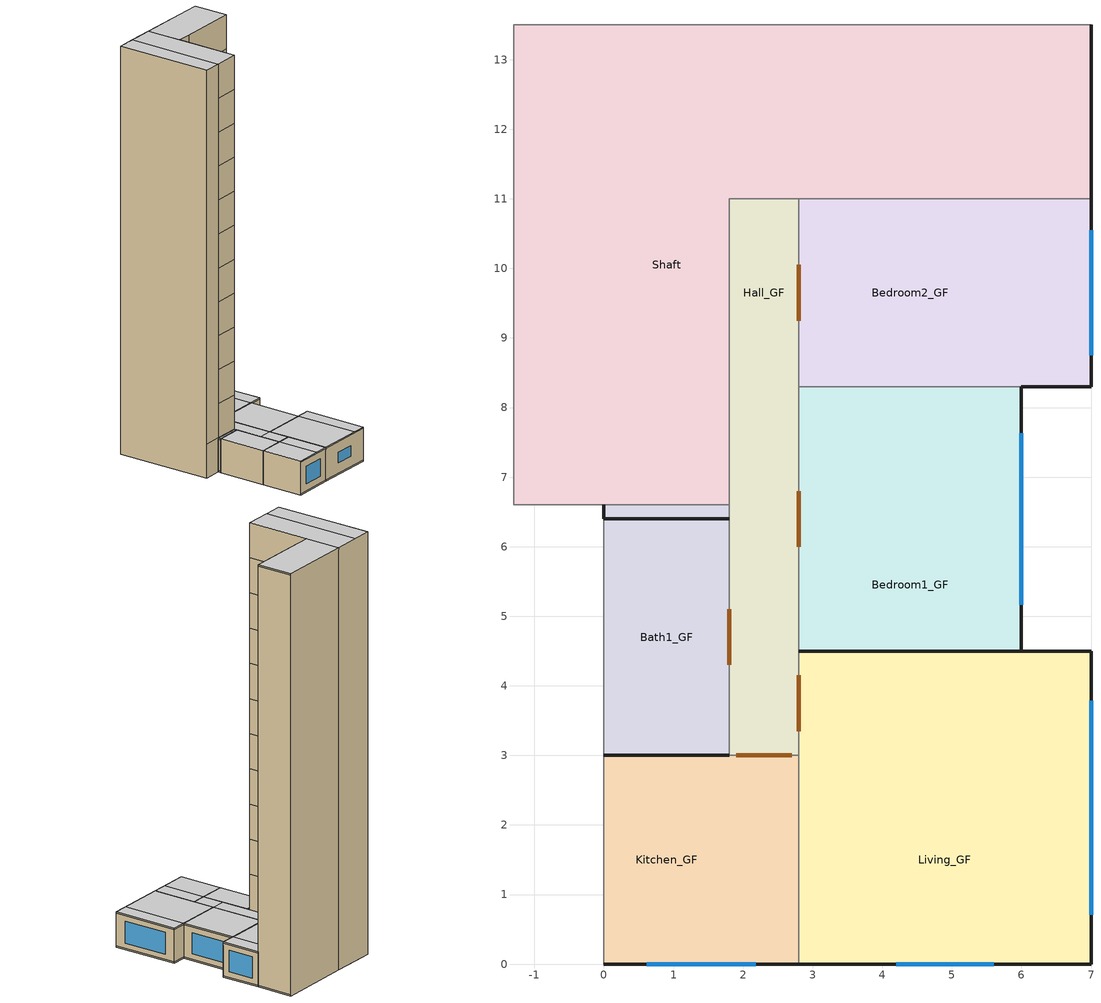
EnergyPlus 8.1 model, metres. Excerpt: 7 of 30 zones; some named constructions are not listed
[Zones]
Shaft
 floor to Cellar (Suspended_Wooden_Floor): -1.3,13.5 0,13.5 0,6.6 -1.3,6.6 z0; 0,13.5 1.8,13.5 1.8,6.6 0,6.6 z0; 6,13.5 7,13.5 7,11 6,11 z0; 1.8,13.5 2.8,13.5 2.8,11 1.8,11 z0; 2.8,13.5 6,13.5 6,11 2.8,11 z0
 wall outside (CAVITY_RandomU): 7,11 7,13.5 z0.1:28.7; 7,11 7,13.5 z28.7:28.8; 7,11 7,13.5 z0:0.1
 wall adiabatic (CAVITY_RandomU): 7,13.5 1.8,13.5 -1.3,13.5 -1.3,6.6 z0:28.8; -1.3,6.6 0,6.6 z0:2.4; -1.3,6.6 0,6.6 z2.4:28.8
 wall to Bath1_GF (Single_Brick_Internal_Wall): 0,6.6 1.8,6.6 z0:2.4
 wall to Unzoned1 (Single_Brick_Internal_Wall): 0,6.6 1.8,6.6 1.8,11 2.8,11 7,11 z2.4:4.8
 wall to Bath1_MF (Single_Brick_Internal_Wall): 0,6.6 1.8,6.6 z14.4:16.8
 wall to Unzoned10 (Single_Brick_Internal_Wall): 0,6.6 1.8,6.6 1.8,11 2.8,11 7,11 z24:26.4
 wall to Hall_GF (Single_Brick_Internal_Wall): 1.8,6.6 1.8,11 2.8,11 z0:2.4
 wall to Bath1_TF (Single_Brick_Internal_Wall): 0,6.6 1.8,6.6 z26.4:28.8
 wall to Hall_TF (Single_Brick_Internal_Wall): 1.8,6.6 1.8,11 2.8,11 z26.4:28.8
 wall to Unzoned2 (Single_Brick_Internal_Wall): 0,6.6 1.8,6.6 1.8,11 2.8,11 7,11 z4.8:7.2
 wall to Unzoned3 (Single_Brick_Internal_Wall): 0,6.6 1.8,6.6 1.8,11 2.8,11 7,11 z7.2:9.6
 wall to Unzoned7 (Single_Brick_Internal_Wall): 0,6.6 1.8,6.6 1.8,11 2.8,11 7,11 z16.8:19.2
 wall to Unzoned4 (Single_Brick_Internal_Wall): 0,6.6 1.8,6.6 1.8,11 2.8,11 7,11 z9.6:12
 wall to Unzoned8 (Single_Brick_Internal_Wall): 0,6.6 1.8,6.6 1.8,11 2.8,11 7,11 z19.2:21.6
 wall to Unzoned5 (Single_Brick_Internal_Wall): 0,6.6 1.8,6.6 1.8,11 2.8,11 7,11 z12:14.4
 wall to Unzoned9 (Single_Brick_Internal_Wall): 0,6.6 1.8,6.6 1.8,11 2.8,11 7,11 z21.6:24
 wall to Hall_MF (Single_Brick_Internal_Wall): 1.8,6.6 1.8,11 2.8,11 z14.4:16.8
 wall to Bedroom2_GF (Single_Brick_Internal_Wall): 2.8,11 7,11 z0:2.4
 wall to Bedroom2_MF (Single_Brick_Internal_Wall): 2.8,11 7,11 z14.4:16.8
 wall to Bedroom2_TF (Single_Brick_Internal_Wall): 2.8,11 7,11 z26.4:28.8
 ceiling to Loft (LoftCeiling_RandomU): 0,13.5 0,6.6 1.8,6.6 1.8,13.5 z28.8; -1.3,13.5 -1.3,6.6 0,6.6 0,13.5 z28.8; 1.8,13.5 1.8,11 7,11 7,13.5 z28.8
Bedroom2_GF
 floor to Cellar (Suspended_Wooden_Floor): 6,11 7,11 7,8.3 6,8.3 z0; 2.8,11 6,11 6,8.3 2.8,8.3 z0
 wall outside (CAVITY_RandomU): 6,8.3 7,8.3 7,11 z0.1:2.3; 6,8.3 7,8.3 7,11 z2.3:2.4; 6,8.3 7,8.3 7,11 z0:0.1
 wall to Bedroom1_GF (Single_Brick_Internal_Wall): 2.8,8.3 6,8.3 z0:2.4
 wall to Hall_GF (Single_Brick_Internal_Wall): 2.8,11 2.8,8.3 z0:2.4
 window (Window_RandomU): 7,8.75 7,10.55 z0.47:1.93
 door inside (Wooden_Door): 2.8,10.05 2.8,9.25 z0:2
 ceiling to Unzoned1 (Suspended_Wooden_Ceiling): 6,11 6,8.3 7,8.3 7,11 z2.4; 2.8,11 2.8,8.3 6,8.3 6,11 z2.4
Living_GF
 floor to Cellar (Suspended_Wooden_Floor): 2.8,3 7,3 7,0 2.8,0 z0; 2.8,4.5 6,4.5 6,3 2.8,3 z0; 6,4.5 7,4.5 7,3 6,3 z0
 wall outside (CAVITY_RandomU): 2.8,0 7,0 7,4.5 2.8,4.5 z0.1:2.3; 2.8,0 7,0 7,4.5 2.8,4.5 z2.3:2.4; 2.8,0 7,0 7,4.5 2.8,4.5 z0:0.1
 wall to Kitchen_GF (Single_Brick_Internal_Wall): 2.8,3 2.8,0 z0:2.4
 wall to Hall_GF (Single_Brick_Internal_Wall): 2.8,4.5 2.8,3 z0:2.4
 window (Window_RandomU): 7,0.71 7,3.79 z0.45:1.95; 4.2,0 5.6,0 z0.83:1.57
 door inside (Wooden_Door): 2.8,4.15 2.8,3.35 z0:2
 ceiling to Unzoned1 (Suspended_Wooden_Ceiling): 2.8,4.5 2.8,0 6,0 6,4.5 z2.4; 6,4.5 6,0 7,0 7,4.5 z2.4
Bedroom1_GF
 floor to Cellar (Suspended_Wooden_Floor): 2.8,8.3 6,8.3 6,6.4 2.8,6.4 z0; 2.8,6.4 6,6.4 6,4.5 2.8,4.5 z0
 wall outside (CAVITY_RandomU): 2.8,4.5 6,4.5 6,8.3 z0.1:2.3; 2.8,4.5 6,4.5 6,8.3 z2.3:2.4; 2.8,4.5 6,4.5 6,8.3 z0:0.1
 wall to Hall_GF (Single_Brick_Internal_Wall): 2.8,8.3 2.8,4.5 z0:2.4
 window (Window_RandomU): 6,5.17 6,7.63 z0.49:1.91
 door inside (Wooden_Door): 2.8,6.8 2.8,6 z0:2
 ceiling to Unzoned1 (Suspended_Wooden_Ceiling): 2.8,8.3 2.8,4.5 6,4.5 6,8.3 z2.4
Hall_GF
 floor to Cellar (Suspended_Wooden_Floor): 1.8,8.3 2.8,8.3 2.8,6.4 1.8,6.4 z0; 1.8,4.5 2.8,4.5 2.8,3 1.8,3 z0; 1.8,6.4 2.8,6.4 2.8,4.5 1.8,4.5 z0; 1.8,11 2.8,11 2.8,8.3 1.8,8.3 z0
 wall to Kitchen_GF (Single_Brick_Internal_Wall): 1.8,3 2.8,3 z0:2.4
 wall to Bath1_GF (Single_Brick_Internal_Wall): 1.8,6.6 1.8,6.4 1.8,3 z0:2.4
 door inside (Wooden_Door): 1.9,3 2.7,3 / 1.8,5.1 1.8,4.3 z0:2
 ceiling to Unzoned1 (Suspended_Wooden_Ceiling): 1.8,4.5 1.8,3 2.8,3 2.8,4.5 z2.4; 1.8,8.3 1.8,4.5 2.8,4.5 2.8,8.3 z2.4; 1.8,11 1.8,8.3 2.8,8.3 2.8,11 z2.4
Kitchen_GF
 floor to Cellar (Suspended_Wooden_Floor): 0,3 1.8,3 1.8,0 0,0 z0; 1.8,3 2.8,3 2.8,0 1.8,0 z0
 wall outside (CAVITY_RandomU): 0,0 2.8,0 / 1.8,3 0,3 z0.1:2.3; 1.8,3 0,3 / 0,0 2.8,0 z2.3:2.4; 1.8,3 0,3 / 0,0 2.8,0 z0:0.1
 wall adiabatic (CAVITY_RandomU): 0,3 0,0 z0:2.4
 window (Window_RandomU): 0.62,0 2.18,0 z0.59:1.81
 ceiling to Unzoned1 (Suspended_Wooden_Ceiling): 1.8,3 1.8,0 2.8,0 2.8,3 z2.4; 0,3 0,0 1.8,0 1.8,3 z2.4
Bath1_GF
 floor to Cellar (Suspended_Wooden_Floor): 0,6.4 1.8,6.4 1.8,3 0,3 z0; 0,6.6 1.8,6.6 1.8,6.4 0,6.4 z0
 wall outside (CAVITY_RandomU): 0,3 1.8,3 / 0,6.6 0,6.4 1.8,6.4 z0.1:2.3; 0,6.6 0,6.4 1.8,6.4 / 0,3 1.8,3 z2.3:2.4; 0,6.6 0,6.4 1.8,6.4 / 0,3 1.8,3 z0:0.1
 wall adiabatic (CAVITY_RandomU): 1.8,6.4 0,6.4 0,3 z0:2.4
 ceiling to Unzoned1 (Suspended_Wooden_Ceiling): 0,6.4 0,3 1.8,3 1.8,6.4 z2.4; 0,6.6 0,6.4 1.8,6.4 1.8,6.6 z2.4
[Schedule:Compact]
Doors_AWESOME_Bath1_GF_Door_Hall_GF; Doors_AWESOME_Bedroom2_GF_Door_Hall_GF; Doors_AWESOME_Living_GF_Door_Hall_GF; Doors_AWESOME_Bedroom1_GF_Door_Hall_GF: Control, Through: 12/31, For: AllDays, Until: 24:00, 0
Window_temperatureX_Bedroom2_GF_Window_Temperature_; Window_temperatureX_Living_GF_Window_Temperature_; Window_temperatureX_Bedroom1_GF_Window_Temperature_; Window_temperatureX_Kitchen_GF_Window_Temperature_: Thermal, Through: 12/31, For: AllDays, Until: 24:00, 22
Window_opening_pensioner_Bedroom2_GF_Window_; Window_opening_pensioner_Bedroom1_GF_Window_: Control, Through: 04/30, For: AllDays, Until: 24:00, 0, Through: 09/30, For: AllDays, Until: 08:00, 1, Until: 22:00, 0, Until: 24:00, 1, Through: 12/31, For: AllDays, Until: 24:00, 0
Window_opening_pensioner_Living_GF_Window_; Window_opening_pensioner_Kitchen_GF_Window_: Control, Through: 04/30, For: AllDays, Until: 24:00, 0, Through: 09/30, For: AllDays, Until: 08:00, 0, Until: 22:00, 1, Until: 24:00, 0, Through: 12/31, For: AllDays, Until: 24:00, 0
Doors_AWESOME_Kitchen_GF_Door_Hall_GF: Control, Through: 12/31, For: Weekdays, Until: 07:45, 0, Until: 08:00, 1, Until: 19:00, 0, Until: 19:30, 1, Until: 24:00, 0, For: Weekends, Until: 07:45, 0, Until: 08:00, 1, Until: 12:00, 0, Until: 12:30, 1, Until: 19:00, 0, Until: 19:30, 1, Until: 24:00, 0
[AirflowNetwork:MultiZone:Zone]
Shaft; Bedroom2_GF; Living_GF; Bedroom1_GF; Hall_GF; Kitchen_GF; Bath1_GF: Constant, , 1, 0, 100, 0, 300000
[AirflowNetwork:MultiZone:Surface]
Shaft_L2_qa001: Shaft_L2_qa001_Crack, , 1, Constant, , 1, 0, 100, 0, 300000
Shaft_L2_qa001_qc001: Shaft_L2_qa001_qc001_Crack, , 1, Constant, , 1, 0, 100, 0, 300000
Shaft_L3_qc001_qa100: Shaft_L3_qc001_qa100_Crack, , 1, Constant, , 1, 0, 100, 0, 300000
Shaft_L2_qa001_qc001_qa010: Shaft_L2_qa001_qc001_qa010_Crack, , 1, Constant, , 1, 0, 100, 0, 300000
Shaft_L3_qc001_qc001_qa100: Shaft_L3_qc001_qc001_qa100_Crack, , 1, Constant, , 1, 0, 100, 0, 300000
Shaft_L3_qc001_qa100_qc001: Shaft_L3_qc001_qa100_qc001_Crack, , 1, Constant, , 1, 0, 100, 0, 300000
Shaft_L2_qa001_qc001_qa010_qc001: Shaft_L2_qa001_qc001_qa010_qc001_Crack, , 1, Constant, , 1, 0, 100, 0, 300000
Shaft_L3_qc001_qc001_qa100_qa100: Shaft_L3_qc001_qc001_qa100_qa100_Crack, , 1, Constant, , 1, 0, 100, 0, 300000
Shaft_L3_qc001_qa100_qc001_qc001: Shaft_L3_qc001_qa100_qc001_qc001_Crack, , 1, Constant, , 1, 0, 100, 0, 300000
Shaft_L2_qa001_qc001_qa010_qc001_qc001: Shaft_L2_qa001_qc001_qa010_qc001_qc001_Crack, , 1, Constant, , 1, 0, 100, 0, 300000
Shaft_L3_qc001_qc001_qa100_qa100_qc001: Shaft_L3_qc001_qc001_qa100_qa100_qc001_Crack, , 1, Constant, , 1, 0, 100, 0, 300000
Shaft_L3_qc001_qa100_qc001_qc001_qc001: Shaft_L3_qc001_qa100_qc001_qc001_qc001_Crack, , 1, Constant, , 1, 0, 100, 0, 300000
Shaft_L2_qa001_qc001_qa010_qc001_qc001_qc001: Shaft_L2_qa001_qc001_qa010_qc001_qc001_qc001_Crack, , 1, Constant, , 1, 0, 100, 0, 300000
Shaft_L3_qc001_qc001_qa100_qa100_qc001_qc001: Shaft_L3_qc001_qc001_qa100_qa100_qc001_qc001_Crack, , 1, Constant, , 1, 0, 100, 0, 300000
Shaft_L3_qc001_qa100_qc001_qc001_qc001_qc001: Shaft_L3_qc001_qa100_qc001_qc001_qc001_qc001_Crack, , 1, Constant, , 1, 0, 100, 0, 300000
Shaft_L2_qa001_qc001_qa010_qc001_qc001_qc001_qc001: Shaft_L2_qa001_qc001_qa010_qc001_qc001_qc001_qc001_Crack, , 1, Constant, , 1, 0, 100, 0, 300000
Shaft_L2_qa001_qc001_qa010_qc001_qc001_qc001_qc001_qc001: Shaft_L2_qa001_qc001_qa010_qc001_qc001_qc001_qc001_qc001_Crack, , 1, Constant, , 1, 0, 100, 0, 300000
Shaft_L2_qa001_qc001_qa010_qc001_qc001_qc001_qc001_qc001_qc001: Shaft_L2_qa001_qc001_qa010_qc001_qc001_qc001_qc001_qc001_qc001_Crack, , 1, Constant, , 1, 0, 100, 0, 300000
Shaft+_L3_qb001_qa100: Shaft+_L3_qb001_qa100_Crack, , 1, Constant, , 1, 0, 100, 0, 300000
Shaft+_L3_qc001_qa100: Shaft+_L3_qc001_qa100_Crack, , 1, Constant, , 1, 0, 100, 0, 300000
Shaft+_L3_qb001_qc001_qa100: Shaft+_L3_qb001_qc001_qa100_Crack, , 1, Constant, , 1, 0, 100, 0, 300000
Shaft+_L3_qb001_qa100_qc001: Shaft+_L3_qb001_qa100_qc001_Crack, , 1, Constant, , 1, 0, 100, 0, 300000
Shaft+_L3_qc001_qc001_qa100: Shaft+_L3_qc001_qc001_qa100_Crack, , 1, Constant, , 1, 0, 100, 0, 300000
Shaft+_L3_qc001_qa100_qc001: Shaft+_L3_qc001_qa100_qc001_Crack, , 1, Constant, , 1, 0, 100, 0, 300000
Shaft+_L3_qb001_qc001_qa100_qa100: Shaft+_L3_qb001_qc001_qa100_qa100_Crack, , 1, Constant, , 1, 0, 100, 0, 300000
Shaft+_L3_qb001_qa100_qc001_qc001: Shaft+_L3_qb001_qa100_qc001_qc001_Crack, , 1, Constant, , 1, 0, 100, 0, 300000
Shaft+_L3_qc001_qc001_qa100_qa100: Shaft+_L3_qc001_qc001_qa100_qa100_Crack, , 1, Constant, , 1, 0, 100, 0, 300000
Shaft+_L3_qc001_qa100_qc001_qc001: Shaft+_L3_qc001_qa100_qc001_qc001_Crack, , 1, Constant, , 1, 0, 100, 0, 300000
Shaft+_L3_qb001_qc001_qa100_qa100_qc001: Shaft+_L3_qb001_qc001_qa100_qa100_qc001_Crack, , 1, Constant, , 1, 0, 100, 0, 300000
Shaft+_L3_qb001_qa100_qc001_qc001_qc001: Shaft+_L3_qb001_qa100_qc001_qc001_qc001_Crack, , 1, Constant, , 1, 0, 100, 0, 300000
Shaft+_L3_qc001_qc001_qa100_qa100_qc001: Shaft+_L3_qc001_qc001_qa100_qa100_qc001_Crack, , 1, Constant, , 1, 0, 100, 0, 300000
Shaft+_L3_qc001_qa100_qc001_qc001_qc001: Shaft+_L3_qc001_qa100_qc001_qc001_qc001_Crack, , 1, Constant, , 1, 0, 100, 0, 300000
Shaft+_L3_qb001_qc001_qa100_qa100_qc001_qc001: Shaft+_L3_qb001_qc001_qa100_qa100_qc001_qc001_Crack, , 1, Constant, , 1, 0, 100, 0, 300000
Shaft+_L3_qb001_qa100_qc001_qc001_qc001_qc001: Shaft+_L3_qb001_qa100_qc001_qc001_qc001_qc001_Crack, , 1, Constant, , 1, 0, 100, 0, 300000
Shaft+_L3_qc001_qc001_qa100_qa100_qc001_qc001: Shaft+_L3_qc001_qc001_qa100_qa100_qc001_qc001_Crack, , 1, Constant, , 1, 0, 100, 0, 300000
Shaft+_L3_qc001_qa100_qc001_qc001_qc001_qc001: Shaft+_L3_qc001_qa100_qc001_qc001_qc001_qc001_Crack, , 1, Constant, , 1, 0, 100, 0, 300000
Shaft+_L2_pu: Shaft+_L2_pu_Crack, Shaft+_L2_pu_extN, 1, Constant, , 1, 0, 100, 0, 300000
Shaft+_L2_pd: Shaft+_L2_pd_Crack, Shaft+_L2_pd_extN, 1, Constant, , 1, 0, 100, 0, 300000
Bedroom2_GF_Floor: Bedroom2_GF_Floor_Crack, , 1, Constant, , 1, 0, 100, 0, 300000
Bedroom2_GF_L1: Bedroom2_GF_L1_Crack, , 1, Constant, , 1, 0, 100, 0, 300000
Bedroom2_GF_L2_window: Bedroom2_GF_L2_window_Opening, Bedroom2_GF_L2_window_extN, 1, Temperature, Window_temperatureX_Bedroom2_GF_Window_Temperature_, 1, 0, 100, 0, 300000, Window_opening_pensioner_Bedroom2_GF_Window_
Bedroom2_GF_L4: Bedroom2_GF_L4_Crack, , 1, Constant, , 1, 0, 100, 0, 300000
Bedroom2_GF_door_Hall_GF: Bedroom2_GF_door_Hall_GF_Opening, , 1, Constant, , 1, 0, 100, 0, 300000, Doors_AWESOME_Bedroom2_GF_Door_Hall_GF
Bedroom2_GF_Ceiling: Bedroom2_GF_Ceiling_Crack, , 1, Constant, , 1, 0, 100, 0, 300000
Bedroom2_GF_Floor_qa010: Bedroom2_GF_Floor_qa010_Crack, , 1, Constant, , 1, 0, 100, 0, 300000
Bedroom2_GF_Ceiling_qa010: Bedroom2_GF_Ceiling_qa010_Crack, , 1, Constant, , 1, 0, 100, 0, 300000
Bedroom2_GF_L2_pu: Bedroom2_GF_L2_pu_Crack, Bedroom2_GF_L2_pu_extN, 1, Constant, , 1, 0, 100, 0, 300000
Bedroom2_GF_L2_pd: Bedroom2_GF_L2_pd_Crack, Bedroom2_GF_L2_pd_extN, 1, Constant, , 1, 0, 100, 0, 300000
Bedroom2_GF_L3_qc100_pu: Bedroom2_GF_L3_qc100_pu_Crack, Bedroom2_GF_L3_qc100_pu_extN, 1, Constant, , 1, 0, 100, 0, 300000
Bedroom2_GF_L3_qc100_pd: Bedroom2_GF_L3_qc100_pd_Crack, Bedroom2_GF_L3_qc100_pd_extN, 1, Constant, , 1, 0, 100, 0, 300000
Living_GF_L2_window: Living_GF_L2_window_Opening, Living_GF_L2_window_extN, 1, Temperature, Window_temperatureX_Living_GF_Window_Temperature_, 1, 0, 100, 0, 300000, Window_opening_pensioner_Living_GF_Window_
Living_GF_L3_window: Living_GF_L3_window_Opening, Living_GF_L3_window_extN, 1, Temperature, Window_temperatureX_Living_GF_Window_Temperature_, 1, 0, 100, 0, 300000, Window_opening_pensioner_Living_GF_Window_
Living_GF_Ceiling: Living_GF_Ceiling_Crack, , 1, Constant, , 1, 0, 100, 0, 300000
Living_GF_door_Hall_GF: Living_GF_door_Hall_GF_Opening, , 1, Constant, , 1, 0, 100, 0, 300000, Doors_AWESOME_Living_GF_Door_Hall_GF
Living_GF_Ceiling_qc100: Living_GF_Ceiling_qc100_Crack, , 1, Constant, , 1, 0, 100, 0, 300000
Living_GF_L1_pu: Living_GF_L1_pu_Crack, Living_GF_L1_pu_extN, 1, Constant, , 1, 0, 100, 0, 300000
Living_GF_L1_pd: Living_GF_L1_pd_Crack, Living_GF_L1_pd_extN, 1, Constant, , 1, 0, 100, 0, 300000
Living_GF_L2_pu: Living_GF_L2_pu_Crack, Living_GF_L2_pu_extN, 1, Constant, , 1, 0, 100, 0, 300000
Living_GF_L2_pd: Living_GF_L2_pd_Crack, Living_GF_L2_pd_extN, 1, Constant, , 1, 0, 100, 0, 300000
Living_GF_L3_pu: Living_GF_L3_pu_Crack, Living_GF_L3_pu_extN, 1, Constant, , 1, 0, 100, 0, 300000
Living_GF_L3_pd: Living_GF_L3_pd_Crack, Living_GF_L3_pd_extN, 1, Constant, , 1, 0, 100, 0, 300000
Bedroom1_GF_Floor: Bedroom1_GF_Floor_Crack, , 1, Constant, , 1, 0, 100, 0, 300000
Bedroom1_GF_L1: Bedroom1_GF_L1_Crack, , 1, Constant, , 1, 0, 100, 0, 300000
Bedroom1_GF_L2_window: Bedroom1_GF_L2_window_Opening, Bedroom1_GF_L2_window_extN, 1, Temperature, Window_temperatureX_Bedroom1_GF_Window_Temperature_, 1, 0, 100, 0, 300000, Window_opening_pensioner_Bedroom1_GF_Window_
Bedroom1_GF_L4: Bedroom1_GF_L4_Crack, , 1, Constant, , 1, 0, 100, 0, 300000
Bedroom1_GF_door_Hall_GF: Bedroom1_GF_door_Hall_GF_Opening, , 1, Constant, , 1, 0, 100, 0, 300000, Doors_AWESOME_Bedroom1_GF_Door_Hall_GF
Bedroom1_GF_Ceiling: Bedroom1_GF_Ceiling_Crack, , 1, Constant, , 1, 0, 100, 0, 300000
Bedroom1_GF_Floor_qa100: Bedroom1_GF_Floor_qa100_Crack, , 1, Constant, , 1, 0, 100, 0, 300000
Bedroom1_GF_L2_pu: Bedroom1_GF_L2_pu_Crack, Bedroom1_GF_L2_pu_extN, 1, Constant, , 1, 0, 100, 0, 300000
Bedroom1_GF_L2_pd: Bedroom1_GF_L2_pd_Crack, Bedroom1_GF_L2_pd_extN, 1, Constant, , 1, 0, 100, 0, 300000
Bedroom1_GF_L3_pu: Bedroom1_GF_L3_pu_Crack, Bedroom1_GF_L3_pu_extN, 1, Constant, , 1, 0, 100, 0, 300000
Bedroom1_GF_L3_pd: Bedroom1_GF_L3_pd_Crack, Bedroom1_GF_L3_pd_extN, 1, Constant, , 1, 0, 100, 0, 300000
Hall_GF_L1: Hall_GF_L1_Crack, , 1, Constant, , 1, 0, 100, 0, 300000
Hall_GF_L3: Hall_GF_L3_Crack, , 1, Constant, , 1, 0, 100, 0, 300000
Hall_GF_Ceiling: Hall_GF_Ceiling_Crack, , 1, Constant, , 1, 0, 100, 0, 300000
Hall_GF_L2_qa001: Hall_GF_L2_qa001_Crack, , 1, Constant, , 1, 0, 100, 0, 300000
Hall_GF_L4_qc010_qc010: Hall_GF_L4_qc010_qc010_Crack, , 1, Constant, , 1, 0, 100, 0, 300000
Hall_GF_Ceiling_qc010: Hall_GF_Ceiling_qc010_Crack, , 1, Constant, , 1, 0, 100, 0, 300000
Hall_GF_Ceiling_qc010_qc010: Hall_GF_Ceiling_qc010_qc010_Crack, , 1, Constant, , 1, 0, 100, 0, 300000
Kitchen_GF_door_Hall_GF: Kitchen_GF_door_Hall_GF_Opening, , 1, Constant, , 1, 0, 100, 0, 300000, Doors_AWESOME_Kitchen_GF_Door_Hall_GF
Kitchen_GF_L2: Kitchen_GF_L2_Crack, , 1, Constant, , 1, 0, 100, 0, 300000
Kitchen_GF_L3_window: Kitchen_GF_L3_window_Opening, Kitchen_GF_L3_window_extN, 1, Temperature, Window_temperatureX_Kitchen_GF_Window_Temperature_, 1, 0, 100, 0, 300000, Window_opening_pensioner_Kitchen_GF_Window_
Kitchen_GF_Ceiling: Kitchen_GF_Ceiling_Crack, , 1, Constant, , 1, 0, 100, 0, 300000
Kitchen_GF_Ceiling_qa010: Kitchen_GF_Ceiling_qa010_Crack, , 1, Constant, , 1, 0, 100, 0, 300000
Kitchen_GF_L1_qa001_pu: Kitchen_GF_L1_qa001_pu_ExhaustFan, Kitchen_GF_L1_qa001_pu_extN, 1, Constant, , 1, 0, 100, 0, 300000
Kitchen_GF_L1_qa001_pd: Kitchen_GF_L1_qa001_pd_Crack, Kitchen_GF_L1_qa001_pd_extN, 1, Constant, , 1, 0, 100, 0, 300000
Kitchen_GF_L3_pu: Kitchen_GF_L3_pu_Crack, Kitchen_GF_L3_pu_extN, 1, Constant, , 1, 0, 100, 0, 300000
Kitchen_GF_L3_pd: Kitchen_GF_L3_pd_Crack, Kitchen_GF_L3_pd_extN, 1, Constant, , 1, 0, 100, 0, 300000
Bath1_GF_Floor: Bath1_GF_Floor_Crack, , 1, Constant, , 1, 0, 100, 0, 300000
Bath1_GF_L2: Bath1_GF_L2_Crack, , 1, Constant, , 1, 0, 100, 0, 300000
Bath1_GF_door_Hall_GF: Bath1_GF_door_Hall_GF_Opening, , 1, Constant, , 1, 0, 100, 0, 300000, Doors_AWESOME_Bath1_GF_Door_Hall_GF
Bath1_GF_Ceiling: Bath1_GF_Ceiling_Crack, , 1, Constant, , 1, 0, 100, 0, 300000
Bath1_GF+_Floor: Bath1_GF+_Floor_Crack, , 1, Constant, , 1, 0, 100, 0, 300000
Bath1_GF+_L1: Bath1_GF+_L1_Crack, , 1, Constant, , 1, 0, 100, 0, 300000
Bath1_GF+_L2: Bath1_GF+_L2_Crack, , 1, Constant, , 1, 0, 100, 0, 300000
Bath1_GF+_Ceiling: Bath1_GF+_Ceiling_Crack, , 1, Constant, , 1, 0, 100, 0, 300000
Bath1_GF+_L3_pu: Bath1_GF+_L3_pu_ExhaustFan, Bath1_GF+_L3_pu_extN, 1, Constant, , 1, 0, 100, 0, 300000
Bath1_GF+_L3_pd: Bath1_GF+_L3_pd_Crack, Bath1_GF+_L3_pd_extN, 1, Constant, , 1, 0, 100, 0, 300000
Bath1_GF+_L4_pu: Bath1_GF+_L4_pu_Crack, Bath1_GF+_L4_pu_extN, 1, Constant, , 1, 0, 100, 0, 300000
Bath1_GF+_L4_pd: Bath1_GF+_L4_pd_Crack, Bath1_GF+_L4_pd_extN, 1, Constant, , 1, 0, 100, 0, 300000
Bath1_GF_L3_pu: Bath1_GF_L3_pu_Crack, Bath1_GF_L3_pu_extN, 1, Constant, , 1, 0, 100, 0, 300000
Bath1_GF_L3_pd: Bath1_GF_L3_pd_Crack, Bath1_GF_L3_pd_extN, 1, Constant, , 1, 0, 100, 0, 300000
